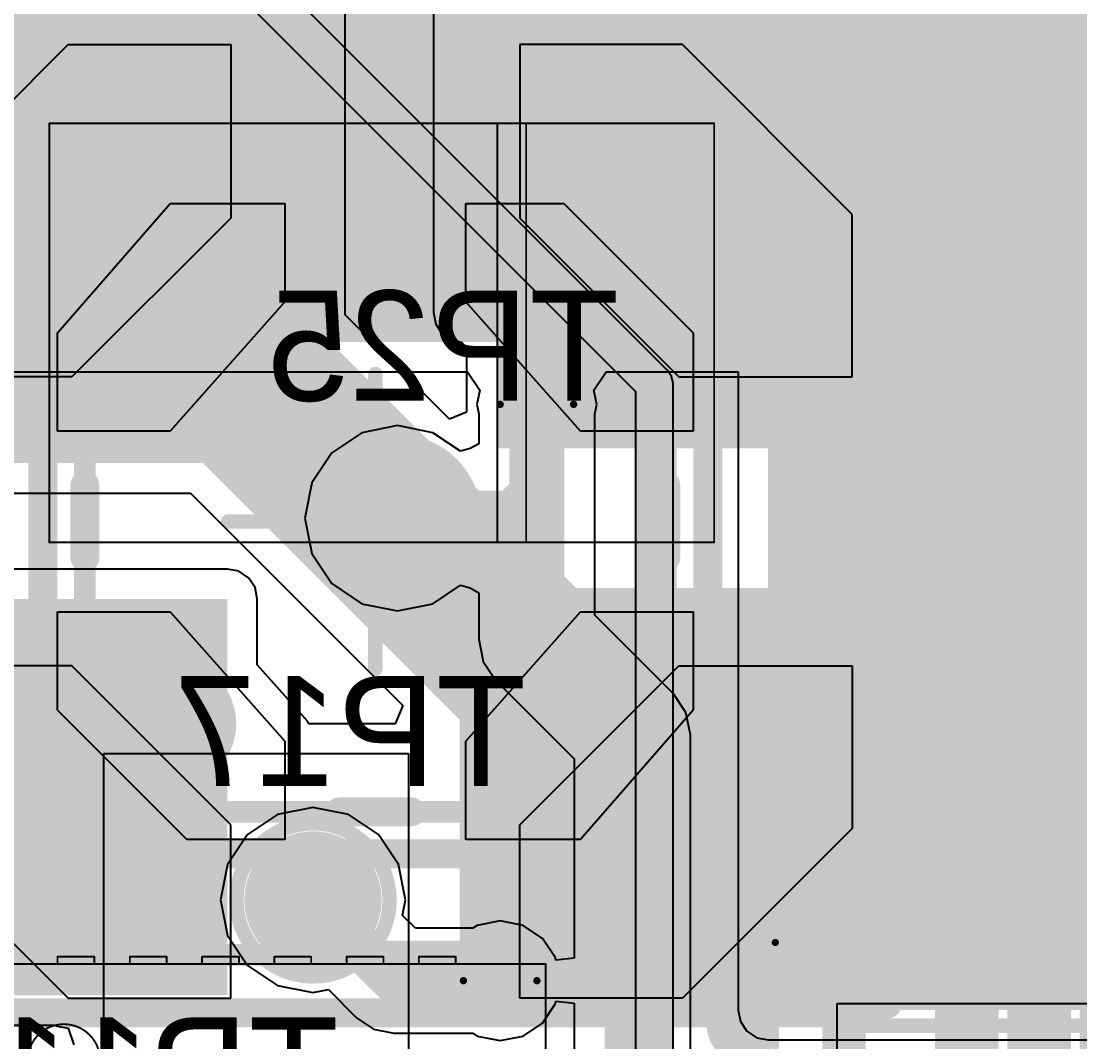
# Model space of a CAD drawing. Header units: millimetres. Extents: x 1.5 to 19.4, y 0 to 11.5.
# Drawn here: x 7.4929 to 7.7813, y 8.3923 to 8.6704 of the extents above; entities that cross this region are included whole.
import ezdxf

# ---------------------------------------------------------------- set-up
doc = ezdxf.new("R2010")
doc.units = ezdxf.units.MM
doc.header["$MEASUREMENT"] = 0
for name, color, linetype in [('BottomLayer', 5, 'Continuous'), ('BottomOverlay', 54, 'Continuous'), ('BottomSolder', 6, 'Continuous'), ('DrillDrawing', 1, 'Continuous'), ('InternalPlane1', 76, 'Continuous'), ('InternalPlane2', 16, 'Continuous'), ('Mechanical10', 56, 'Continuous'), ('Mechanical12', 56, 'Continuous'), ('Mechanical13', 56, 'Continuous'), ('Mechanical15', 56, 'Continuous'), ('Mechanical2', 216, 'Continuous'), ('Mechanical5', 56, 'Continuous'), ('MultiLayer', 9, 'Continuous'), ('TopLayer', 1, 'Continuous'), ('TopOverlay', 2, 'Continuous'), ('TopPaste', 8, 'Continuous'), ('TopSolder', 216, 'Continuous'), ('ViaHoleLayer', 16, 'Continuous')]:
    doc.layers.add(name, color=color, linetype=linetype)

# ---------------------------------------------------------------- blocks, each defined once
blk = doc.blocks.new('WFQFN_24_FAN8841MPX_20')
at = {"layer": 'Mechanical13', "const_width": 0.00394}
for points in [[(-0.07874, 0.07874), (0.07874, 0.07874)], [(-0.07874, -0.07874), (-0.07874, 0.07874)], [(0.07874, -0.07874), (0.07874, 0.07874)], [(-0.07874, -0.07874), (0.07874, -0.07874)]]:
    blk.add_lwpolyline(points, dxfattribs=at)
at = {"layer": 'Mechanical13'}
for points, const_width in [([(-0.07972, 0.07874, 1), (-0.07776, 0.07874, 1)], 0.00197), ([(-0.07972, 0.07874, 1), (-0.07776, 0.07874, 1)], 0.00197), ([(0.07776, 0.07874, 1), (0.07972, 0.07874, 1)], 0.00197), ([(0.07776, 0.07874, 1), (0.07972, 0.07874, 1)], 0.00197), ([(-0.02362, 0.04331, 1), (-0.06299, 0.04331, 1)], 0.00394), ([(-0.06398, 0.04331, 1), (-0.06201, 0.04331, 1)], 0.00197), ([(-0.02461, 0.04331, 1), (-0.02264, 0.04331, 1)], 0.00197), ([(-0.07972, -0.07874, 1), (-0.07776, -0.07874, 1)], 0.00197), ([(-0.07972, -0.07874, 1), (-0.07776, -0.07874, 1)], 0.00197), ([(0.07776, -0.07874, 1), (0.07972, -0.07874, 1)], 0.00197), ([(0.07776, -0.07874, 1), (0.07972, -0.07874, 1)], 0.00197)]:
    blk.add_lwpolyline(points, format="xyb", close=True, dxfattribs=dict(at, const_width=const_width))
at = {"layer": 'Mechanical15'}
for points, const_width in [([(-0.10138, 0.10138), (0.10138, 0.10138)], 0.00197), ([(-0.10138, -0.10138), (-0.10138, 0.10138)], 0.00197), ([(0.10138, -0.10138), (0.10138, 0.10138)], 0.00197), ([(0, -0.01969), (0, 0.01969)], 0.00394), ([(-0.01969, 0), (0.01969, 0)], 0.00394), ([(-0.10138, -0.10138), (0.10138, -0.10138)], 0.00197)]:
    blk.add_lwpolyline(points, dxfattribs=dict(at, const_width=const_width))
for points, const_width in [([(-0.10187, 0.10138, 1), (-0.10089, 0.10138, 1)], 0.000984), ([(-0.10187, 0.10138, 1), (-0.10089, 0.10138, 1)], 0.000984), ([(0.10089, 0.10138, 1), (0.10187, 0.10138, 1)], 0.000984), ([(0.10089, 0.10138, 1), (0.10187, 0.10138, 1)], 0.000984), ([(-0.00098, 0.01969, 1), (0.00098, 0.01969, 1)], 0.00197), ([(-0.02067, 0, 1), (-0.0187, 0, 1)], 0.00197), ([(0.0187, 0, 1), (0.02067, 0, 1)], 0.00197), ([(-0.00098, -0.01969, 1), (0.00098, -0.01969, 1)], 0.00197), ([(-0.10187, -0.10138, 1), (-0.10089, -0.10138, 1)], 0.000984), ([(-0.10187, -0.10138, 1), (-0.10089, -0.10138, 1)], 0.000984), ([(0.10089, -0.10138, 1), (0.10187, -0.10138, 1)], 0.000984), ([(0.10089, -0.10138, 1), (0.10187, -0.10138, 1)], 0.000984)]:
    blk.add_lwpolyline(points, format="xyb", close=True, dxfattribs=dict(at, const_width=const_width))
at = {"layer": 'TopLayer'}
for points in [[(-0.05512, 0.06299), (-0.04331, 0.06299), (-0.05512, 0.09449), (-0.04331, 0.09449)], [(-0.03543, 0.06299), (-0.02362, 0.06299), (-0.03543, 0.09449), (-0.02362, 0.09449)], [(-0.01575, 0.06299), (-0.00394, 0.06299), (-0.01575, 0.09449), (-0.00394, 0.09449)], [(0.00394, 0.06299), (0.01575, 0.06299), (0.00394, 0.09449), (0.01575, 0.09449)], [(0.02362, 0.06299), (0.03543, 0.06299), (0.02362, 0.09449), (0.03543, 0.09449)], [(0.04331, 0.06299), (0.05512, 0.06299), (0.04331, 0.09449), (0.05512, 0.09449)], [(-0.06299, 0.04331), (-0.06299, 0.05512), (-0.09449, 0.04331), (-0.09449, 0.05512)], [(-0.05512, -0.05512), (0.05512, -0.05512), (-0.05512, 0.05512), (0.05512, 0.05512)], [(0.09449, 0.04331), (0.09449, 0.05512), (0.06299, 0.04331), (0.06299, 0.05512)], [(-0.06299, 0.02362), (-0.06299, 0.03543), (-0.09449, 0.02362), (-0.09449, 0.03543)], [(0.09449, 0.02362), (0.09449, 0.03543), (0.06299, 0.02362), (0.06299, 0.03543)], [(-0.06299, 0.00394), (-0.06299, 0.01575), (-0.09449, 0.00394), (-0.09449, 0.01575)], [(0.09449, 0.00394), (0.09449, 0.01575), (0.06299, 0.00394), (0.06299, 0.01575)], [(-0.06299, -0.01575), (-0.06299, -0.00394), (-0.09449, -0.01575), (-0.09449, -0.00394)], [(0.09449, -0.01575), (0.09449, -0.00394), (0.06299, -0.01575), (0.06299, -0.00394)], [(-0.06299, -0.03543), (-0.06299, -0.02362), (-0.09449, -0.03543), (-0.09449, -0.02362)], [(0.09449, -0.03543), (0.09449, -0.02362), (0.06299, -0.03543), (0.06299, -0.02362)], [(-0.06299, -0.05512), (-0.06299, -0.04331), (-0.09449, -0.05512), (-0.09449, -0.04331)], [(0.09449, -0.05512), (0.09449, -0.04331), (0.06299, -0.05512), (0.06299, -0.04331)], [(-0.05512, -0.09449), (-0.04331, -0.09449), (-0.05512, -0.06299), (-0.04331, -0.06299)], [(-0.03543, -0.09449), (-0.02362, -0.09449), (-0.03543, -0.06299), (-0.02362, -0.06299)], [(-0.01575, -0.09449), (-0.00394, -0.09449), (-0.01575, -0.06299), (-0.00394, -0.06299)], [(0.00394, -0.09449), (0.01575, -0.09449), (0.00394, -0.06299), (0.01575, -0.06299)], [(0.02362, -0.09449), (0.03543, -0.09449), (0.02362, -0.06299), (0.03543, -0.06299)], [(0.04331, -0.09449), (0.05512, -0.09449), (0.04331, -0.06299), (0.05512, -0.06299)]]:
    blk.add_solid(points, dxfattribs=at)
at = {"layer": 'TopOverlay'}
for points, const_width in [([(-0.10532, 0.07874, 1), (-0.11516, 0.07874, 1)], 0.00984), ([(-0.08661, 0.08465, 1), (-0.08268, 0.08465, 1)], 0.00394), ([(-0.08661, 0.08465, 1), (-0.08268, 0.08465, 1)], 0.00394), ([(-0.07283, 0.08465, 1), (-0.0689, 0.08465, 1)], 0.00394), ([(0.0689, 0.08465, 1), (0.07283, 0.08465, 1)], 0.00394), ([(0.08268, 0.08465, 1), (0.08661, 0.08465, 1)], 0.00394), ([(0.08268, 0.08465, 1), (0.08661, 0.08465, 1)], 0.00394), ([(-0.11762, 0.07874, 1), (-0.1127, 0.07874, 1)], 0.00492), ([(-0.10778, 0.07874, 1), (-0.10285, 0.07874, 1)], 0.00492), ([(-0.08661, 0.07087, 1), (-0.08268, 0.07087, 1)], 0.00394), ([(0.08268, 0.07087, 1), (0.08661, 0.07087, 1)], 0.00394), ([(-0.08661, -0.07087, 1), (-0.08268, -0.07087, 1)], 0.00394), ([(0.08268, -0.07087, 1), (0.08661, -0.07087, 1)], 0.00394), ([(-0.08661, -0.08465, 1), (-0.08268, -0.08465, 1)], 0.00394), ([(-0.08661, -0.08465, 1), (-0.08268, -0.08465, 1)], 0.00394), ([(-0.07283, -0.08465, 1), (-0.0689, -0.08465, 1)], 0.00394), ([(0.0689, -0.08465, 1), (0.07283, -0.08465, 1)], 0.00394), ([(0.08268, -0.08465, 1), (0.08661, -0.08465, 1)], 0.00394), ([(0.08268, -0.08465, 1), (0.08661, -0.08465, 1)], 0.00394)]:
    blk.add_lwpolyline(points, format="xyb", close=True, dxfattribs=dict(at, const_width=const_width))
at = {"layer": 'TopOverlay', "const_width": 0.00787}
for points in [[(-0.08465, 0.08465), (-0.07087, 0.08465)], [(-0.08465, 0.07087), (-0.08465, 0.08465)], [(0.07087, 0.08465), (0.08465, 0.08465)], [(0.08465, 0.07087), (0.08465, 0.08465)], [(-0.08465, -0.08465), (-0.08465, -0.07087)], [(0.08465, -0.08465), (0.08465, -0.07087)], [(-0.08465, -0.08465), (-0.07087, -0.08465)], [(0.07087, -0.08465), (0.08465, -0.08465)]]:
    blk.add_lwpolyline(points, dxfattribs=at)
at = {"layer": 'TopPaste'}
for points in [[(-0.05512, 0.06299), (-0.04331, 0.06299), (-0.05512, 0.09449), (-0.04331, 0.09449)], [(-0.03543, 0.06299), (-0.02362, 0.06299), (-0.03543, 0.09449), (-0.02362, 0.09449)], [(-0.01575, 0.06299), (-0.00394, 0.06299), (-0.01575, 0.09449), (-0.00394, 0.09449)], [(0.00394, 0.06299), (0.01575, 0.06299), (0.00394, 0.09449), (0.01575, 0.09449)], [(0.02362, 0.06299), (0.03543, 0.06299), (0.02362, 0.09449), (0.03543, 0.09449)], [(0.04331, 0.06299), (0.05512, 0.06299), (0.04331, 0.09449), (0.05512, 0.09449)], [(-0.06299, 0.04331), (-0.06299, 0.05512), (-0.09449, 0.04331), (-0.09449, 0.05512)], [(-0.05512, -0.05512), (0.05512, -0.05512), (-0.05512, 0.05512), (0.05512, 0.05512)], [(0.09449, 0.04331), (0.09449, 0.05512), (0.06299, 0.04331), (0.06299, 0.05512)], [(-0.06299, 0.02362), (-0.06299, 0.03543), (-0.09449, 0.02362), (-0.09449, 0.03543)], [(0.09449, 0.02362), (0.09449, 0.03543), (0.06299, 0.02362), (0.06299, 0.03543)], [(-0.06299, 0.00394), (-0.06299, 0.01575), (-0.09449, 0.00394), (-0.09449, 0.01575)], [(0.09449, 0.00394), (0.09449, 0.01575), (0.06299, 0.00394), (0.06299, 0.01575)], [(-0.06299, -0.01575), (-0.06299, -0.00394), (-0.09449, -0.01575), (-0.09449, -0.00394)], [(0.09449, -0.01575), (0.09449, -0.00394), (0.06299, -0.01575), (0.06299, -0.00394)], [(-0.06299, -0.03543), (-0.06299, -0.02362), (-0.09449, -0.03543), (-0.09449, -0.02362)], [(0.09449, -0.03543), (0.09449, -0.02362), (0.06299, -0.03543), (0.06299, -0.02362)], [(-0.06299, -0.05512), (-0.06299, -0.04331), (-0.09449, -0.05512), (-0.09449, -0.04331)], [(0.09449, -0.05512), (0.09449, -0.04331), (0.06299, -0.05512), (0.06299, -0.04331)], [(-0.05512, -0.09449), (-0.04331, -0.09449), (-0.05512, -0.06299), (-0.04331, -0.06299)], [(-0.03543, -0.09449), (-0.02362, -0.09449), (-0.03543, -0.06299), (-0.02362, -0.06299)], [(-0.01575, -0.09449), (-0.00394, -0.09449), (-0.01575, -0.06299), (-0.00394, -0.06299)], [(0.00394, -0.09449), (0.01575, -0.09449), (0.00394, -0.06299), (0.01575, -0.06299)], [(0.02362, -0.09449), (0.03543, -0.09449), (0.02362, -0.06299), (0.03543, -0.06299)], [(0.04331, -0.09449), (0.05512, -0.09449), (0.04331, -0.06299), (0.05512, -0.06299)]]:
    blk.add_solid(points, dxfattribs=at)
at = {"layer": 'TopSolder'}
for points in [[(-0.05787, 0.06024), (-0.04055, 0.06024), (-0.05787, 0.09724), (-0.04055, 0.09724)], [(-0.03819, 0.06024), (-0.02087, 0.06024), (-0.03819, 0.09724), (-0.02087, 0.09724)], [(-0.0185, 0.06024), (-0.00118, 0.06024), (-0.0185, 0.09724), (-0.00118, 0.09724)], [(0.00118, 0.06024), (0.0185, 0.06024), (0.00118, 0.09724), (0.0185, 0.09724)], [(0.02087, 0.06024), (0.03819, 0.06024), (0.02087, 0.09724), (0.03819, 0.09724)], [(0.04055, 0.06024), (0.05787, 0.06024), (0.04055, 0.09724), (0.05787, 0.09724)], [(-0.06024, 0.04055), (-0.06024, 0.05787), (-0.09724, 0.04055), (-0.09724, 0.05787)], [(-0.05787, -0.05787), (0.05787, -0.05787), (-0.05787, 0.05787), (0.05787, 0.05787)], [(0.09724, 0.04055), (0.09724, 0.05787), (0.06024, 0.04055), (0.06024, 0.05787)], [(-0.06024, 0.02087), (-0.06024, 0.03819), (-0.09724, 0.02087), (-0.09724, 0.03819)], [(0.09724, 0.02087), (0.09724, 0.03819), (0.06024, 0.02087), (0.06024, 0.03819)], [(-0.06024, 0.00118), (-0.06024, 0.0185), (-0.09724, 0.00118), (-0.09724, 0.0185)], [(0.09724, 0.00118), (0.09724, 0.0185), (0.06024, 0.00118), (0.06024, 0.0185)], [(-0.06024, -0.0185), (-0.06024, -0.00118), (-0.09724, -0.0185), (-0.09724, -0.00118)], [(0.09724, -0.0185), (0.09724, -0.00118), (0.06024, -0.0185), (0.06024, -0.00118)], [(-0.06024, -0.03819), (-0.06024, -0.02087), (-0.09724, -0.03819), (-0.09724, -0.02087)], [(0.09724, -0.03819), (0.09724, -0.02087), (0.06024, -0.03819), (0.06024, -0.02087)], [(-0.06024, -0.05787), (-0.06024, -0.04055), (-0.09724, -0.05787), (-0.09724, -0.04055)], [(0.09724, -0.05787), (0.09724, -0.04055), (0.06024, -0.05787), (0.06024, -0.04055)], [(-0.05787, -0.09724), (-0.04055, -0.09724), (-0.05787, -0.06024), (-0.04055, -0.06024)], [(-0.03819, -0.09724), (-0.02087, -0.09724), (-0.03819, -0.06024), (-0.02087, -0.06024)], [(-0.0185, -0.09724), (-0.00118, -0.09724), (-0.0185, -0.06024), (-0.00118, -0.06024)], [(0.00118, -0.09724), (0.0185, -0.09724), (0.00118, -0.06024), (0.0185, -0.06024)], [(0.02087, -0.09724), (0.03819, -0.09724), (0.02087, -0.06024), (0.03819, -0.06024)], [(0.04055, -0.09724), (0.05787, -0.09724), (0.04055, -0.06024), (0.05787, -0.06024)]]:
    blk.add_solid(points, dxfattribs=at)
blk = doc.blocks.new('TP_0_9MM_B_21')
at = {"layer": 'BottomLayer', "const_width": 0.01673}
blk.add_lwpolyline([(-0.00837, 0, 1), (0.00837, 0, 1)], format="xyb", close=True, dxfattribs=at)
at = {"layer": 'BottomOverlay'}
for points, const_width in [([(0.02087, 0, 1), (-0.02087, 0, 1)], 0.00393), ([(-0.02185, 0, 1), (-0.01988, 0, 1)], 0.00197), ([(0.01988, 0, 1), (0.02185, 0, 1)], 0.00197)]:
    blk.add_lwpolyline(points, format="xyb", close=True, dxfattribs=dict(at, const_width=const_width))
at = {"layer": 'BottomSolder', "const_width": 0.0187}
blk.add_lwpolyline([(-0.00935, 0, 1), (0.00935, 0, 1)], format="xyb", close=True, dxfattribs=at)
blk = doc.blocks.new('COILCRAFT_NA5880_AE_MFG_24')
at = {"layer": 'Mechanical10', "const_width": 0.00787}
for points in [[(-0.13386, 0.13386), (-0.13386, -0.13386)], [(0.13386, 0.13386), (0.13386, -0.13386)], [(-0.09055, 0.09055), (-0.09055, -0.09055)], [(-0.09055, 0.09055), (0.09055, 0.09055)], [(0.09055, 0.09055), (0.09055, -0.09055)], [(-0.09055, -0.09055), (0.09055, -0.09055)], [(-0.13386, -0.13386), (0.13386, -0.13386)]]:
    blk.add_lwpolyline(points, dxfattribs=at)
at = {"layer": 'Mechanical10', "const_width": 0.00394}
for points in [[(-0.09252, 0.09055, 1), (-0.08858, 0.09055, 1)], [(-0.09252, 0.09055, 1), (-0.08858, 0.09055, 1)], [(0.08858, 0.09055, 1), (0.09252, 0.09055, 1)], [(0.08858, 0.09055, 1), (0.09252, 0.09055, 1)], [(-0.09252, -0.09055, 1), (-0.08858, -0.09055, 1)], [(-0.09252, -0.09055, 1), (-0.08858, -0.09055, 1)], [(0.08858, -0.09055, 1), (0.09252, -0.09055, 1)], [(0.08858, -0.09055, 1), (0.09252, -0.09055, 1)], [(-0.13583, -0.13386, 1), (-0.13189, -0.13386, 1)], [(-0.13583, -0.13386, 1), (-0.13189, -0.13386, 1)], [(0.13189, -0.13386, 1), (0.13582, -0.13386, 1)], [(0.13189, -0.13386, 1), (0.13582, -0.13386, 1)]]:
    blk.add_lwpolyline(points, format="xyb", close=True, dxfattribs=at)
at = {"layer": 'Mechanical12', "const_width": 0.00591}
for points in [[(-0.11811, 0.11811), (-0.11811, -0.11811)], [(0.11811, 0.11811), (0.11811, -0.11811)], [(-0.07913, 0.07913), (-0.07913, -0.07913)], [(-0.07913, 0.07913), (0.07913, 0.07913)], [(0.07913, 0.07913), (0.07913, -0.07913)], [(-0.07913, -0.07913), (0.07913, -0.07913)], [(-0.11811, -0.11811), (0.11811, -0.11811)]]:
    blk.add_lwpolyline(points, dxfattribs=at)
at = {"layer": 'Mechanical12', "const_width": 0.00295}
for points in [[(-0.08061, 0.07913, 1), (-0.07766, 0.07913, 1)], [(-0.08061, 0.07913, 1), (-0.07766, 0.07913, 1)], [(0.07766, 0.07913, 1), (0.08061, 0.07913, 1)], [(0.07766, 0.07913, 1), (0.08061, 0.07913, 1)], [(-0.08061, -0.07913, 1), (-0.07766, -0.07913, 1)], [(-0.08061, -0.07913, 1), (-0.07766, -0.07913, 1)], [(0.07766, -0.07913, 1), (0.08061, -0.07913, 1)], [(0.07766, -0.07913, 1), (0.08061, -0.07913, 1)], [(-0.11959, -0.11811, 1), (-0.11664, -0.11811, 1)], [(-0.11959, -0.11811, 1), (-0.11664, -0.11811, 1)], [(0.11663, -0.11811, 1), (0.11958, -0.11811, 1)], [(0.11663, -0.11811, 1), (0.11958, -0.11811, 1)]]:
    blk.add_lwpolyline(points, format="xyb", close=True, dxfattribs=at)
at = {"layer": 'Mechanical15'}
for points, const_width in [([(-0.13386, 0.13386), (-0.13386, -0.13386)], 0.00787), ([(0.13386, 0.13386), (0.13386, -0.13386)], 0.00787), ([(-0.09055, 0.09055), (-0.09055, -0.09055)], 0.00787), ([(-0.09055, 0.09055), (0.09055, 0.09055)], 0.00787), ([(0.09055, 0.09055), (0.09055, -0.09055)], 0.00787), ([(0, 0.04015), (0, -0.04016)], 0.00394), ([(0, 0.01969), (0, -0.01969)], 0.00394), ([(-0.04016, 0), (0.04015, 0)], 0.00394), ([(-0.01969, 0), (0.01969, 0)], 0.00394), ([(-0.09055, -0.09055), (0.09055, -0.09055)], 0.00787), ([(-0.13386, -0.13386), (0.13386, -0.13386)], 0.00787)]:
    blk.add_lwpolyline(points, dxfattribs=dict(at, const_width=const_width))
for points, const_width in [([(-0.09252, 0.09055, 1), (-0.08858, 0.09055, 1)], 0.00394), ([(-0.09252, 0.09055, 1), (-0.08858, 0.09055, 1)], 0.00394), ([(0.08858, 0.09055, 1), (0.09252, 0.09055, 1)], 0.00394), ([(0.08858, 0.09055, 1), (0.09252, 0.09055, 1)], 0.00394), ([(-0.00099, 0.04015, 1), (0.00098, 0.04015, 1)], 0.00197), ([(-0.00098, 0.01969, 1), (0.00098, 0.01969, 1)], 0.00197), ([(-0.04114, 0, 1), (-0.03918, 0, 1)], 0.00197), ([(-0.02067, 0, 1), (-0.0187, 0, 1)], 0.00197), ([(0.0187, 0, 1), (0.02067, 0, 1)], 0.00197), ([(0.03917, 0, 1), (0.04114, 0, 1)], 0.00197), ([(-0.00098, -0.01969, 1), (0.00098, -0.01969, 1)], 0.00197), ([(-0.00099, -0.04016, 1), (0.00098, -0.04016, 1)], 0.00197), ([(-0.09252, -0.09055, 1), (-0.08858, -0.09055, 1)], 0.00394), ([(-0.09252, -0.09055, 1), (-0.08858, -0.09055, 1)], 0.00394), ([(0.08858, -0.09055, 1), (0.09252, -0.09055, 1)], 0.00394), ([(0.08858, -0.09055, 1), (0.09252, -0.09055, 1)], 0.00394), ([(-0.13583, -0.13386, 1), (-0.13189, -0.13386, 1)], 0.00394), ([(-0.13583, -0.13386, 1), (-0.13189, -0.13386, 1)], 0.00394), ([(0.13189, -0.13386, 1), (0.13582, -0.13386, 1)], 0.00394), ([(0.13189, -0.13386, 1), (0.13582, -0.13386, 1)], 0.00394)]:
    blk.add_lwpolyline(points, format="xyb", close=True, dxfattribs=dict(at, const_width=const_width))
at = {"layer": 'TopLayer'}
for p, q in [((-0.08366, 0.12992), (-0.12992, 0.08366)), ((-0.03937, 0.08267), (-0.03937, 0.12992)), ((0.03937, 0.08267), (0.03937, 0.12992)), ((0.08366, 0.12992), (0.12992, 0.08366)), ((-0.08661, 0.05138), (-0.05138, 0.08661)), ((-0.05138, 0.08661), (-0.02461, 0.08661)), ((-0.02461, 0.08661), (-0.02461, 0.05591)), ((0.02461, 0.08661), (0.02461, 0.08661)), ((0.02461, 0.08661), (0.05138, 0.08661)), ((0.02461, 0.05591), (0.02461, 0.08661)), ((0.05138, 0.08661), (0.08661, 0.05591)), ((-0.12992, 0.08366), (-0.12992, 0.03937)), ((0.12992, 0.08366), (0.12992, 0.03937)), ((-0.08268, 0.03937), (-0.03937, 0.08267)), ((0.08267, 0.03937), (0.03937, 0.08267)), ((-0.02461, 0.05591), (-0.05984, 0.02461)), ((0.05984, 0.02461), (0.02461, 0.05591)), ((0.08661, 0.05591), (0.08661, 0.02461)), ((-0.08661, 0.02461), (-0.08661, 0.05138)), ((-0.12992, 0.03937), (-0.08268, 0.03937)), ((0.12992, 0.03937), (0.08267, 0.03937)), ((-0.08661, 0.02461), (-0.08661, 0.02461)), ((-0.05984, 0.02461), (-0.08661, 0.02461)), ((0.08661, 0.02461), (0.05984, 0.02461)), ((-0.08661, -0.05591), (-0.08661, -0.02461)), ((-0.08661, -0.02461), (-0.05984, -0.02461)), ((-0.05984, -0.02461), (-0.02461, -0.05591)), ((0.02461, -0.05591), (0.05984, -0.02461)), ((0.05984, -0.02461), (0.08661, -0.02461)), ((0.08661, -0.02461), (0.08661, -0.02461)), ((0.08661, -0.02461), (0.08661, -0.05138)), ((-0.12992, -0.08366), (-0.12992, -0.03937)), ((-0.12992, -0.03937), (-0.08268, -0.03937)), ((-0.08268, -0.03937), (-0.03937, -0.08268)), ((0.08267, -0.03937), (0.03937, -0.08268)), ((0.12992, -0.03937), (0.08267, -0.03937)), ((0.12992, -0.08366), (0.12992, -0.03937)), ((0.08661, -0.05138), (0.05138, -0.08661)), ((-0.05138, -0.08661), (-0.08661, -0.05591)), ((-0.02461, -0.05591), (-0.02461, -0.08661)), ((0.02461, -0.08661), (0.02461, -0.05591)), ((-0.03937, -0.08268), (-0.03937, -0.12992)), ((0.03937, -0.08268), (0.03937, -0.12992)), ((-0.08366, -0.12992), (-0.12992, -0.08366)), ((0.08366, -0.12992), (0.12992, -0.08366)), ((-0.02461, -0.08661), (-0.05138, -0.08661)), ((-0.02461, -0.08661), (-0.02461, -0.08661)), ((0.05138, -0.08661), (0.02461, -0.08661)), ((-0.03937, -0.12992), (-0.08366, -0.12992)), ((0.03937, -0.12992), (0.08366, -0.12992))]:
    blk.add_line(p, q, dxfattribs=at)
for points, const_width in [([(-0.09856, 0.08415, 1), (-0.06976, 0.08415, 1)], 0.02881), ([(0.06975, 0.08415, 1), (0.09856, 0.08415, 1)], 0.02881), ([(-0.06386, 0.05538, 1), (-0.04636, 0.05538, 1)], 0.0175), ([(0.04648, 0.05565, 1), (0.06488, 0.05565, 1)], 0.0184), ([(-0.06488, -0.05565, 1), (-0.04648, -0.05565, 1)], 0.0184), ([(0.04636, -0.05538, 1), (0.06386, -0.05538, 1)], 0.0175), ([(-0.09856, -0.08416, 1), (-0.06976, -0.08416, 1)], 0.02881), ([(0.06975, -0.08416, 1), (0.09856, -0.08416, 1)], 0.02881)]:
    blk.add_lwpolyline(points, format="xyb", close=True, dxfattribs=dict(at, const_width=const_width))
at = {"layer": 'TopOverlay', "const_width": 0.00787}
for points in [[(-0.00984, 0.07913), (0.00984, 0.07913)], [(-0.11811, 0.02362), (-0.11811, -0.02363)], [(0.11811, 0.02362), (0.11811, -0.02363)], [(-0.07913, 0.00984), (-0.07913, -0.00984)], [(0.07913, 0.00984), (0.07913, -0.00984)], [(-0.00984, -0.07913), (0.00984, -0.07913)], [(-0.02363, -0.11811), (0.02362, -0.11811)]]:
    blk.add_lwpolyline(points, dxfattribs=at)
at = {"layer": 'TopOverlay', "const_width": 0.00394}
for points in [[(-0.01181, 0.07913, 1), (-0.00787, 0.07913, 1)], [(0.00787, 0.07913, 1), (0.01181, 0.07913, 1)], [(-0.12008, 0.02362, 1), (-0.11614, 0.02362, 1)], [(0.11614, 0.02362, 1), (0.12008, 0.02362, 1)], [(-0.0811, 0.00984, 1), (-0.07717, 0.00984, 1)], [(0.07717, 0.00984, 1), (0.0811, 0.00984, 1)], [(-0.0811, -0.00984, 1), (-0.07717, -0.00984, 1)], [(0.07717, -0.00984, 1), (0.0811, -0.00984, 1)], [(-0.12008, -0.02363, 1), (-0.11614, -0.02363, 1)], [(0.11614, -0.02363, 1), (0.12008, -0.02363, 1)], [(-0.01181, -0.07913, 1), (-0.00787, -0.07913, 1)], [(0.00787, -0.07913, 1), (0.01181, -0.07913, 1)], [(-0.02559, -0.11811, 1), (-0.02166, -0.11811, 1)], [(0.02165, -0.11811, 1), (0.02559, -0.11811, 1)]]:
    blk.add_lwpolyline(points, format="xyb", close=True, dxfattribs=at)
at = {"layer": 'TopPaste'}
for p, q in [((-0.08366, 0.12992), (-0.12992, 0.08366)), ((-0.03937, 0.08267), (-0.03937, 0.12992)), ((0.03937, 0.08267), (0.03937, 0.12992)), ((0.08366, 0.12992), (0.12992, 0.08366)), ((-0.12992, 0.08366), (-0.12992, 0.03937)), ((0.12992, 0.08366), (0.12992, 0.03937)), ((-0.08268, 0.03937), (-0.03937, 0.08267)), ((0.08267, 0.03937), (0.03937, 0.08267)), ((-0.12992, 0.03937), (-0.08268, 0.03937)), ((0.12992, 0.03937), (0.08267, 0.03937)), ((-0.12992, -0.08366), (-0.12992, -0.03937)), ((-0.12992, -0.03937), (-0.08268, -0.03937)), ((-0.08268, -0.03937), (-0.03937, -0.08268)), ((0.08267, -0.03937), (0.03937, -0.08268)), ((0.12992, -0.03937), (0.08267, -0.03937)), ((0.12992, -0.08366), (0.12992, -0.03937)), ((-0.03937, -0.08268), (-0.03937, -0.12992)), ((0.03937, -0.08268), (0.03937, -0.12992)), ((-0.08366, -0.12992), (-0.12992, -0.08366)), ((0.08366, -0.12992), (0.12992, -0.08366)), ((-0.03937, -0.12992), (-0.08366, -0.12992)), ((0.03937, -0.12992), (0.08366, -0.12992))]:
    blk.add_line(p, q, dxfattribs=at)
for points, const_width in [([(-0.06386, 0.05538, 1), (-0.04636, 0.05538, 1)], 0.0175), ([(0.04648, 0.05565, 1), (0.06488, 0.05565, 1)], 0.0184), ([(-0.06488, -0.05565, 1), (-0.04648, -0.05565, 1)], 0.0184), ([(0.04636, -0.05538, 1), (0.06386, -0.05538, 1)], 0.0175)]:
    blk.add_lwpolyline(points, format="xyb", close=True, dxfattribs=dict(at, const_width=const_width))
at = {"layer": 'TopSolder'}
for p, q in [((-0.08366, 0.12992), (-0.12992, 0.08366)), ((-0.03937, 0.08267), (-0.03937, 0.12992)), ((0.03937, 0.08267), (0.03937, 0.12992)), ((0.08366, 0.12992), (0.12992, 0.08366)), ((-0.12992, 0.08366), (-0.12992, 0.03937)), ((0.12992, 0.08366), (0.12992, 0.03937)), ((-0.08268, 0.03937), (-0.03937, 0.08267)), ((0.08267, 0.03937), (0.03937, 0.08267)), ((-0.12992, 0.03937), (-0.08268, 0.03937)), ((0.12992, 0.03937), (0.08267, 0.03937)), ((-0.12992, -0.08366), (-0.12992, -0.03937)), ((-0.12992, -0.03937), (-0.08268, -0.03937)), ((-0.08268, -0.03937), (-0.03937, -0.08268)), ((0.08267, -0.03937), (0.03937, -0.08268)), ((0.12992, -0.03937), (0.08267, -0.03937)), ((0.12992, -0.08366), (0.12992, -0.03937)), ((-0.03937, -0.08268), (-0.03937, -0.12992)), ((0.03937, -0.08268), (0.03937, -0.12992)), ((-0.08366, -0.12992), (-0.12992, -0.08366)), ((0.08366, -0.12992), (0.12992, -0.08366)), ((-0.03937, -0.12992), (-0.08366, -0.12992)), ((0.03937, -0.12992), (0.08366, -0.12992))]:
    blk.add_line(p, q, dxfattribs=at)
for points, const_width in [([(-0.06386, 0.05538, 1), (-0.04636, 0.05538, 1)], 0.0175), ([(0.04648, 0.05565, 1), (0.06488, 0.05565, 1)], 0.0184), ([(-0.06488, -0.05565, 1), (-0.04648, -0.05565, 1)], 0.0184), ([(0.04636, -0.05538, 1), (0.06386, -0.05538, 1)], 0.0175)]:
    blk.add_lwpolyline(points, format="xyb", close=True, dxfattribs=dict(at, const_width=const_width))
blk = doc.blocks.new('TP_0_9MM_B_43')
at = {"layer": 'BottomLayer', "const_width": 0.01673}
blk.add_lwpolyline([(-0.00837, 0, 1), (0.00837, 0, 1)], format="xyb", close=True, dxfattribs=at)
at = {"layer": 'BottomOverlay'}
for points, const_width in [([(0.02087, 0, 1), (-0.02087, 0, 1)], 0.00393), ([(-0.02185, 0, 1), (-0.01988, 0, 1)], 0.00197), ([(0.01988, 0, 1), (0.02185, 0, 1)], 0.00197)]:
    blk.add_lwpolyline(points, format="xyb", close=True, dxfattribs=dict(at, const_width=const_width))
at = {"layer": 'BottomSolder', "const_width": 0.0187}
blk.add_lwpolyline([(-0.00935, 0, 1), (0.00935, 0, 1)], format="xyb", close=True, dxfattribs=at)

msp = doc.modelspace()

# ---------------------------------------------------------------- linework, layer by layer
at = {"layer": 'BottomLayer'}
for p, q in [((7.29957, 8.57482), (7.61453, 8.57482)), ((7.61453, 8.57482), (7.61787, 8.56982)), ((7.64897, 8.56982), (7.65231, 8.57482)), ((7.65231, 8.57482), (7.68826, 8.57482)), ((7.68826, 8.57482), (7.68826, 8.51498)), ((7.61787, 8.56982), (7.6171, 8.56598)), ((7.64973, 8.56598), (7.64897, 8.56982)), ((7.6171, 8.56598), (7.61761, 8.56341)), ((7.64922, 8.56341), (7.64973, 8.56598)), ((7.61761, 8.56341), (7.61761, 8.55527)), ((7.64922, 8.50852), (7.64922, 8.56341)), ((7.59542, 8.56019), (7.58577, 8.55827)), ((7.60507, 8.55827), (7.59542, 8.56019)), ((7.58577, 8.55827), (7.57759, 8.55281)), ((7.61261, 8.55323), (7.60507, 8.55827)), ((7.61528, 8.55396), (7.61261, 8.55323)), ((7.61761, 8.55527), (7.61528, 8.55396)), ((7.57759, 8.55281), (7.57212, 8.54463)), ((7.57212, 8.54463), (7.5702, 8.53498)), ((7.5702, 8.53498), (7.57212, 8.52533)), ((7.57212, 8.52533), (7.57759, 8.51715)), ((7.57759, 8.51715), (7.58577, 8.51168)), ((7.60507, 8.51168), (7.61261, 8.51672)), ((7.61261, 8.51672), (7.61528, 8.516)), ((7.61528, 8.516), (7.61761, 8.51468)), ((7.61761, 8.51468), (7.61761, 8.50198)), ((7.68826, 8.51498), (7.68826, 8.40098)), ((7.58577, 8.51168), (7.59542, 8.50976)), ((7.59542, 8.50976), (7.60507, 8.51168)), ((7.67059, 8.48715), (7.64922, 8.50852)), ((7.61761, 8.50198), (7.61882, 8.49593)), ((7.61882, 8.49593), (7.62224, 8.4908)), ((7.62224, 8.4908), (7.64361, 8.46943)), ((7.67402, 8.48202), (7.67059, 8.48715)), ((7.67522, 8.47598), (7.67402, 8.48202)), ((7.67522, 8.32698), (7.67522, 8.47598)), ((7.64361, 8.46943), (7.64361, 8.41509)), ((7.57242, 8.45619), (7.56277, 8.45427)), ((7.58207, 8.45427), (7.57242, 8.45619)), ((7.56277, 8.45427), (7.55459, 8.44881)), ((7.59025, 8.44881), (7.58207, 8.45427)), ((7.55459, 8.44881), (7.54912, 8.44063)), ((7.59571, 8.44063), (7.59025, 8.44881)), ((7.54912, 8.44063), (7.5472, 8.43098)), ((7.59763, 8.43098), (7.59571, 8.44063)), ((7.5472, 8.43098), (7.54912, 8.42133)), ((7.5968, 8.42678), (7.59763, 8.43098)), ((7.60033, 8.42325), (7.5968, 8.42678)), ((7.61717, 8.42405), (7.61598, 8.42325)), ((7.62342, 8.42529), (7.61717, 8.42405)), ((7.62966, 8.42405), (7.62342, 8.42529)), ((7.63495, 8.42051), (7.62966, 8.42405)), ((7.54912, 8.42133), (7.55459, 8.41315)), ((7.61598, 8.42325), (7.60033, 8.42325)), ((7.63849, 8.41522), (7.63495, 8.42051)), ((7.55459, 8.41315), (7.56277, 8.40768)), ((7.63861, 8.41459), (7.63849, 8.41522)), ((7.64361, 8.41509), (7.63861, 8.41459)), ((7.56277, 8.40768), (7.57242, 8.40576)), ((7.57242, 8.40576), (7.57661, 8.40659)), ((7.57661, 8.40659), (7.58432, 8.39888)), ((7.63495, 8.39744), (7.63849, 8.40273)), ((7.63849, 8.40273), (7.63861, 8.40336)), ((7.63861, 8.40336), (7.64361, 8.40287)), ((7.64361, 8.40287), (7.64361, 8.33352)), ((7.68826, 8.40098), (7.68888, 8.39785)), ((7.58432, 8.39888), (7.58895, 8.39579)), ((7.58895, 8.39579), (7.59442, 8.3947)), ((7.62966, 8.3939), (7.63495, 8.39744)), ((7.68888, 8.39785), (7.69065, 8.39521)), ((7.69065, 8.39521), (7.6933, 8.39344)), ((7.59442, 8.3947), (7.59442, 8.3947)), ((7.59442, 8.3947), (7.61598, 8.3947)), ((7.61598, 8.3947), (7.61717, 8.3939)), ((7.61717, 8.3939), (7.62342, 8.39266)), ((7.62342, 8.39266), (7.62966, 8.3939)), ((7.6933, 8.39344), (7.69642, 8.39282)), ((7.69642, 8.39282), (7.81542, 8.39282))]:
    msp.add_line(p, q, dxfattribs=at)
for points, const_width in [([(7.62942, 8.56598, 1), (7.63742, 8.56598, 1)], 0.008), ([(7.62967, 8.56598, 1), (7.63717, 8.56598, 1)], 0.0075), ([(7.62967, 8.56598, 1), (7.63717, 8.56598, 1)], 0.0075), ([(7.62967, 8.54122, 1), (7.63717, 8.54122, 1)], 0.0075), ([(7.62967, 8.54122, 1), (7.63717, 8.54122, 1)], 0.0075), ([(7.59167, 8.53498, 1), (7.59917, 8.53498, 1)], 0.0075), ([(7.62342, 8.53498, 1), (7.63092, 8.53498, 1)], 0.0075), ([(7.62342, 8.53498, 1), (7.63092, 8.53498, 1)], 0.0075), ([(7.62967, 8.50198, 1), (7.63717, 8.50198, 1)], 0.0075), ([(7.62967, 8.50198, 1), (7.63717, 8.50198, 1)], 0.0075), ([(7.65567, 8.47598, 1), (7.66317, 8.47598, 1)], 0.0075), ([(7.65567, 8.47598, 1), (7.66317, 8.47598, 1)], 0.0075), ([(7.56942, 8.43098, 1), (7.57542, 8.43098, 1)], 0.006), ([(7.61942, 8.40898, 1), (7.62742, 8.40898, 1)], 0.008), ([(7.59142, 8.40898, 1), (7.59742, 8.40898, 1)], 0.006), ([(7.59142, 8.40898, 1), (7.59742, 8.40898, 1)], 0.006), ([(7.62042, 8.40898, 1), (7.62642, 8.40898, 1)], 0.006)]:
    msp.add_lwpolyline(points, format="xyb", close=True, dxfattribs=dict(at, const_width=const_width))
for points, const_width in [([(7.63342, 8.50198), (7.63342, 8.56598)], 0.015), ([(7.63342, 8.54122), (7.63342, 8.56598)], 0.015), ([(7.62717, 8.53498), (7.63342, 8.54122)], 0.015), ([(7.59542, 8.53498), (7.62717, 8.53498)], 0.015), ([(7.63342, 8.50198), (7.65942, 8.47598)], 0.015), ([(7.65942, 8.32698), (7.65942, 8.47598)], 0.015), ([(7.57242, 8.43098), (7.59442, 8.40898)], 0.012), ([(7.59442, 8.40898), (7.62342, 8.40898)], 0.012)]:
    msp.add_lwpolyline(points, dxfattribs=dict(at, const_width=const_width))
for points in [[(7.16942, 8.58298), (7.70542, 8.58298), (7.16942, 8.70098), (7.70542, 8.70098)], [(7.95342, 8.51498), (7.95342, 8.70098), (7.69642, 8.51498), (7.69642, 8.70098)], [(7.81542, 8.40098), (7.81542, 8.52498), (7.69642, 8.40098), (7.69642, 8.52498)], [(7.95342, 8.47398), (7.95342, 8.52598), (7.75542, 8.47398), (7.75542, 8.52598)]]:
    msp.add_solid(points, dxfattribs=at)
at = {"layer": 'DrillDrawing'}
for points, const_width in [([(7.64342, 8.56598, 1), (7.62342, 8.56598, 1)], 0.002), ([(7.62292, 8.56598, 1), (7.62392, 8.56598, 1)], 0.001), ([(7.64292, 8.56598, 1), (7.64392, 8.56598, 1)], 0.001), ([(7.63342, 8.40898, 1), (7.61342, 8.40898, 1)], 0.002), ([(7.61292, 8.40898, 1), (7.61392, 8.40898, 1)], 0.001), ([(7.63292, 8.40898, 1), (7.63392, 8.40898, 1)], 0.001)]:
    msp.add_lwpolyline(points, format="xyb", close=True, dxfattribs=dict(at, const_width=const_width))
at = {"layer": 'InternalPlane1', "const_width": 0.011}
for points in [[(7.62792, 8.56598, 1), (7.63892, 8.56598, 1)], [(7.61792, 8.40898, 1), (7.62892, 8.40898, 1)]]:
    msp.add_lwpolyline(points, format="xyb", close=True, dxfattribs=at)
at = {"layer": 'InternalPlane2'}
for p, q in [((7.66902, 8.57523), (7.47038, 8.77387)), ((7.46168, 8.76815), (7.66032, 8.56951)), ((7.67013, 8.57358), (7.66902, 8.57523)), ((7.67052, 8.57163), (7.67013, 8.57358)), ((7.67052, 7.96035), (7.67052, 8.57163)), ((7.66032, 8.56951), (7.66032, 7.96246))]:
    msp.add_line(p, q, dxfattribs=at)
at = {"layer": 'InternalPlane2', "const_width": 0.01}
for points in [[(7.46528, 8.77176), (7.66542, 8.57163)], [(7.66542, 7.96035), (7.66542, 8.57163)]]:
    msp.add_lwpolyline(points, dxfattribs=at)
at = {"layer": 'InternalPlane2'}
for points, const_width in [([(7.62792, 8.56598, 1), (7.63892, 8.56598, 1)], 0.011), ([(7.66292, 8.57163, 1), (7.66792, 8.57163, 1)], 0.005), ([(7.66292, 8.57163, 1), (7.66792, 8.57163, 1)], 0.005), ([(7.61792, 8.40898, 1), (7.62892, 8.40898, 1)], 0.011)]:
    msp.add_lwpolyline(points, format="xyb", close=True, dxfattribs=dict(at, const_width=const_width))
at = {"layer": 'Mechanical2', "const_width": 0.01}
msp.add_lwpolyline([(7.3715, 8.61154, -0.57735), (7.82792, 8.61154)], format="xyb", dxfattribs=at)
at = {"layer": 'Mechanical5', "const_width": 0.0005}
for points in [[(7.50061, 8.52838), (7.50061, 8.64255)], [(7.50061, 8.64255), (7.62265, 8.64255)], [(7.62265, 8.64255), (7.63052, 8.64255)], [(7.62265, 8.52838), (7.62265, 8.64255)], [(7.63052, 8.52838), (7.63052, 8.64255)], [(7.63052, 8.64255), (7.68171, 8.64255)], [(7.68171, 8.52838), (7.68171, 8.64255)], [(7.50061, 8.52838), (7.62265, 8.52838)], [(7.62265, 8.52838), (7.63052, 8.52838)], [(7.63052, 8.52838), (7.68171, 8.52838)], [(7.50284, 8.4155), (7.51288, 8.4155)], [(7.50284, 8.41353), (7.50284, 8.4155)], [(7.51288, 8.41353), (7.51288, 8.4155)], [(7.52252, 8.4155), (7.53256, 8.4155)], [(7.52252, 8.41353), (7.52252, 8.4155)], [(7.53256, 8.41353), (7.53256, 8.4155)], [(7.54221, 8.4155), (7.55225, 8.4155)], [(7.54221, 8.41353), (7.54221, 8.4155)], [(7.55225, 8.41353), (7.55225, 8.4155)], [(7.56189, 8.4155), (7.57193, 8.4155)], [(7.56189, 8.41353), (7.56189, 8.4155)], [(7.57193, 8.41353), (7.57193, 8.4155)], [(7.58158, 8.4155), (7.59162, 8.4155)], [(7.58158, 8.41353), (7.58158, 8.4155)], [(7.59162, 8.41353), (7.59162, 8.4155)], [(7.60126, 8.4155), (7.6113, 8.4155)], [(7.60126, 8.41353), (7.60126, 8.4155)], [(7.6113, 8.41353), (7.6113, 8.4155)], [(7.47833, 8.41353), (7.63581, 8.41353)], [(7.63581, 8.25605), (7.63581, 8.41353)]]:
    msp.add_lwpolyline(points, dxfattribs=at)
at = {"layer": 'Mechanical5'}
for points, const_width in [([(7.50048, 8.64255, 1), (7.50073, 8.64255, 1)], 0.00025), ([(7.50048, 8.64255, 1), (7.50073, 8.64255, 1)], 0.00025), ([(7.62253, 8.64255, 1), (7.62278, 8.64255, 1)], 0.00025), ([(7.62253, 8.64255, 1), (7.62278, 8.64255, 1)], 0.00025), ([(7.62253, 8.64255, 1), (7.62278, 8.64255, 1)], 0.00025), ([(7.6304, 8.64255, 1), (7.63065, 8.64255, 1)], 0.00025), ([(7.6304, 8.64255, 1), (7.63065, 8.64255, 1)], 0.00025), ([(7.6304, 8.64255, 1), (7.63065, 8.64255, 1)], 0.00025), ([(7.68158, 8.64255, 1), (7.68183, 8.64255, 1)], 0.00025), ([(7.68158, 8.64255, 1), (7.68183, 8.64255, 1)], 0.00025), ([(7.50048, 8.52838, 1), (7.50073, 8.52838, 1)], 0.00025), ([(7.50048, 8.52838, 1), (7.50073, 8.52838, 1)], 0.00025), ([(7.62253, 8.52838, 1), (7.62278, 8.52838, 1)], 0.00025), ([(7.62253, 8.52838, 1), (7.62278, 8.52838, 1)], 0.00025), ([(7.62253, 8.52838, 1), (7.62278, 8.52838, 1)], 0.00025), ([(7.6304, 8.52838, 1), (7.63065, 8.52838, 1)], 0.00025), ([(7.6304, 8.52838, 1), (7.63065, 8.52838, 1)], 0.00025), ([(7.6304, 8.52838, 1), (7.63065, 8.52838, 1)], 0.00025), ([(7.68158, 8.52838, 1), (7.68183, 8.52838, 1)], 0.00025), ([(7.68158, 8.52838, 1), (7.68183, 8.52838, 1)], 0.00025), ([(7.50271, 8.4155, 1), (7.50296, 8.4155, 1)], 0.00025), ([(7.50271, 8.4155, 1), (7.50296, 8.4155, 1)], 0.00025), ([(7.51275, 8.4155, 1), (7.513, 8.4155, 1)], 0.00025), ([(7.51275, 8.4155, 1), (7.513, 8.4155, 1)], 0.00025), ([(7.5224, 8.4155, 1), (7.52265, 8.4155, 1)], 0.00025), ([(7.5224, 8.4155, 1), (7.52265, 8.4155, 1)], 0.00025), ([(7.53244, 8.4155, 1), (7.53269, 8.4155, 1)], 0.00025), ([(7.53244, 8.4155, 1), (7.53269, 8.4155, 1)], 0.00025), ([(7.54208, 8.4155, 1), (7.54233, 8.4155, 1)], 0.00025), ([(7.54208, 8.4155, 1), (7.54233, 8.4155, 1)], 0.00025), ([(7.55212, 8.4155, 1), (7.55237, 8.4155, 1)], 0.00025), ([(7.55212, 8.4155, 1), (7.55237, 8.4155, 1)], 0.00025), ([(7.56177, 8.4155, 1), (7.56202, 8.4155, 1)], 0.00025), ([(7.56177, 8.4155, 1), (7.56202, 8.4155, 1)], 0.00025), ([(7.57181, 8.4155, 1), (7.57206, 8.4155, 1)], 0.00025), ([(7.57181, 8.4155, 1), (7.57206, 8.4155, 1)], 0.00025), ([(7.58145, 8.4155, 1), (7.5817, 8.4155, 1)], 0.00025), ([(7.58145, 8.4155, 1), (7.5817, 8.4155, 1)], 0.00025), ([(7.59149, 8.4155, 1), (7.59174, 8.4155, 1)], 0.00025), ([(7.59149, 8.4155, 1), (7.59174, 8.4155, 1)], 0.00025), ([(7.60114, 8.4155, 1), (7.60139, 8.4155, 1)], 0.00025), ([(7.60114, 8.4155, 1), (7.60139, 8.4155, 1)], 0.00025), ([(7.61118, 8.4155, 1), (7.61143, 8.4155, 1)], 0.00025), ([(7.61118, 8.4155, 1), (7.61143, 8.4155, 1)], 0.00025), ([(7.50271, 8.41353, 1), (7.50296, 8.41353, 1)], 0.00025), ([(7.51275, 8.41353, 1), (7.513, 8.41353, 1)], 0.00025), ([(7.5224, 8.41353, 1), (7.52265, 8.41353, 1)], 0.00025), ([(7.53244, 8.41353, 1), (7.53269, 8.41353, 1)], 0.00025), ([(7.54208, 8.41353, 1), (7.54233, 8.41353, 1)], 0.00025), ([(7.55212, 8.41353, 1), (7.55237, 8.41353, 1)], 0.00025), ([(7.56177, 8.41353, 1), (7.56202, 8.41353, 1)], 0.00025), ([(7.57181, 8.41353, 1), (7.57206, 8.41353, 1)], 0.00025), ([(7.58145, 8.41353, 1), (7.5817, 8.41353, 1)], 0.00025), ([(7.59149, 8.41353, 1), (7.59174, 8.41353, 1)], 0.00025), ([(7.60114, 8.41353, 1), (7.60139, 8.41353, 1)], 0.00025), ([(7.61118, 8.41353, 1), (7.61143, 8.41353, 1)], 0.00025), ([(7.63569, 8.41353, 1), (7.63594, 8.41353, 1)], 0.00025), ([(7.63569, 8.41353, 1), (7.63594, 8.41353, 1)], 0.00025), ([(7.51442, 8.38728, 1), (7.49473, 8.38728, 1)], 0.0005)]:
    msp.add_lwpolyline(points, format="xyb", close=True, dxfattribs=dict(at, const_width=const_width))
at = {"layer": 'Mechanical5', "const_width": 0.0005}
msp.add_lwpolyline([(7.49473, 8.38728, -0.999857), (7.51442, 8.38728)], format="xyb", dxfattribs=at)
at = {"layer": 'MultiLayer', "const_width": 0.008}
for points in [[(7.62942, 8.56598, 1), (7.63742, 8.56598, 1)], [(7.61942, 8.40898, 1), (7.62742, 8.40898, 1)]]:
    msp.add_lwpolyline(points, format="xyb", close=True, dxfattribs=at)
at = {"layer": 'TopLayer'}
for p, q in [((7.5812, 8.59039), (7.5812, 8.67298)), ((7.60526, 8.67398), (7.60526, 8.59098)), ((7.60964, 8.56195), (7.5812, 8.59039)), ((7.60526, 8.59098), (7.60588, 8.58785)), ((7.60588, 8.58785), (7.60765, 8.58521)), ((7.60765, 8.58521), (7.6103, 8.58344)), ((7.6103, 8.58344), (7.61288, 8.58293)), ((7.61288, 8.58293), (7.61426, 8.58137)), ((7.61426, 8.58137), (7.61426, 8.56386)), ((7.61426, 8.56386), (7.60964, 8.56195)), ((7.44942, 8.54182), (7.53904, 8.54182)), ((7.53904, 8.54182), (7.59687, 8.48399)), ((7.5491, 8.52113), (7.44942, 8.52113)), ((7.55222, 8.52051), (7.5491, 8.52113)), ((7.55487, 8.51874), (7.55222, 8.52051)), ((7.55664, 8.5161), (7.55487, 8.51874)), ((7.55726, 8.51298), (7.55664, 8.5161)), ((7.55726, 8.49502), (7.55726, 8.51298)), ((7.5709, 8.47966), (7.55726, 8.49502)), ((7.59687, 8.48399), (7.5948, 8.47899)), ((7.57129, 8.47899), (7.5709, 8.47966)), ((7.5948, 8.47899), (7.57129, 8.47899)), ((7.51542, 8.37398), (7.51542, 8.47083)), ((7.51542, 8.47083), (7.59842, 8.47083)), ((7.59842, 8.47083), (7.59842, 8.38698)), ((7.8844, 8.40264), (7.71511, 8.40264)), ((7.71511, 8.40264), (7.71511, 8.23398)), ((7.44942, 8.39682), (7.50234, 8.39682)), ((7.50234, 8.39682), (7.50263, 8.39663)), ((7.50263, 8.39663), (7.50575, 8.39601)), ((7.50575, 8.39601), (7.50726, 8.39146))]:
    msp.add_line(p, q, dxfattribs=at)
for points, const_width in [([(7.62942, 8.56598, 1), (7.63742, 8.56598, 1)], 0.008), ([(7.76723, 8.48439, 1), (7.77323, 8.48439, 1)], 0.006), ([(7.74754, 8.47307, 1), (7.75354, 8.47307, 1)], 0.006), ([(7.61942, 8.40898, 1), (7.62742, 8.40898, 1)], 0.008), ([(7.74754, 8.39673, 1), (7.75354, 8.39673, 1)], 0.006), ([(7.76723, 8.39673, 1), (7.77323, 8.39673, 1)], 0.006)]:
    msp.add_lwpolyline(points, format="xyb", close=True, dxfattribs=dict(at, const_width=const_width))
at = {"layer": 'TopLayer', "const_width": 0.012}
for points in [[(7.77023, 8.39673), (7.77023, 8.48439)], [(7.75054, 8.39673), (7.75054, 8.47307)]]:
    msp.add_lwpolyline(points, dxfattribs=at)
at = {"layer": 'TopLayer'}
for points in [[(7.44942, 8.54998), (7.57305, 8.54998), (7.44942, 8.67298), (7.57305, 8.67298)], [(7.61342, 8.59098), (7.68042, 8.59098), (7.61342, 8.67398), (7.68042, 8.67398)], [(7.62242, 8.55398), (7.97201, 8.55398), (7.62242, 8.67298), (7.97201, 8.67298)], [(7.61842, 8.47398), (7.65225, 8.50781), (7.52625, 8.56614), (7.56008, 8.59998)], [(7.61242, 8.39998), (7.72934, 8.39998), (7.61242, 8.51598), (7.72934, 8.51598)], [(7.61242, 8.42398), (7.77617, 8.42398), (7.61242, 8.51598), (7.77617, 8.51598)], [(7.44942, 8.40498), (7.5491, 8.40498), (7.44942, 8.51298), (7.5491, 8.51298)]]:
    msp.add_solid(points, dxfattribs=at)
at = {"layer": 'ViaHoleLayer', "const_width": 0.004}
for points in [[(7.63142, 8.56598, 1), (7.63542, 8.56598, 1)], [(7.62142, 8.40898, 1), (7.62542, 8.40898, 1)]]:
    msp.add_lwpolyline(points, format="xyb", close=True, dxfattribs=at)

# ---------------------------------------------------------------- block references
at = {"rotation": 90}
for name, p in [('COILCRAFT_NA5880_AE_MFG_24', (7.58941, 8.53409)), ('TP_0_9MM_B_21', (7.59542, 8.53498)), ('TP_0_9MM_B_43', (7.57242, 8.43098))]:
    msp.add_blockref(name, p, dxfattribs=at)
msp.add_blockref('WFQFN_24_FAN8841MPX_20', (7.79976, 8.31799))

# ---------------------------------------------------------------- texts
at = {"layer": 'BottomOverlay', "text_generation_flag": 2}
for s, p in [('TP25', (7.65582, 8.56698)), ('TP17', (7.63042, 8.46198)), ('TP11', (7.57942, 8.36898))]:
    msp.add_text(s, height=0.03, dxfattribs=at).set_placement(p)

doc.saveas('drawing.dxf')
